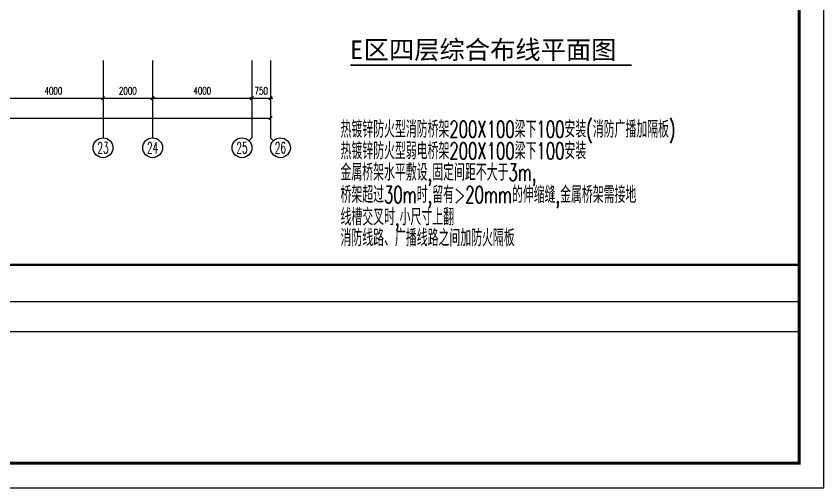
# Model space of a CAD drawing. Extents: x 190999 to 834799, y -200814 to 215286.
# Drawn here: x 802249 to 834799, y -81914 to -62882 of the extents above; entities that cross this region are included whole.
import ezdxf
from ezdxf.enums import TextEntityAlignment as Align

# ---------------------------------------------------------------- set-up
doc = ezdxf.new("R2010")
doc.units = 0
doc.header["$LTSCALE"] = 1000
doc.header["$MEASUREMENT"] = 0
for name, color, linetype in [('AXIS', 3, 'Continuous'), ('AXIS_TEXT', 7, 'Continuous'), ('DIM_SYMB', 3, 'Continuous'), ('EQUIP', 3, 'Continuous'), ('PUB_TEXT', 7, 'Continuous'), ('图框', 189, 'Continuous')]:
    doc.layers.add(name, color=color, linetype=linetype)
doc.styles.add('_TCH_AXIS', font='COMPLEX', dxfattribs={"bigfont": 'GBCBIG'})
doc.styles.add('COMPLEX', font='COMPLEX')
doc.styles.add('DIM_FONT', font='SIMPLEX', dxfattribs={"width": 0.7, "bigfont": 'GBCBIG'})
doc.styles.add('HT', font='simhei.ttf')
doc.styles.add('HZTXT', font='tj-romans1.shx', dxfattribs={"width": 0.6, "bigfont": 'hztxt.shx'})
doc.dimstyles.new('DIMN', dxfattribs={"dimtxt": 300, "dimasz": 100, "dimexe": 250, "dimexo": 300, "dimgap": 150, "dimtad": 1, "dimdec": 0, "dimzin": 0, "dimdsep": 46, "dimtxsty": 'DIM_FONT', "dimblk": 'ARCHTICK', "dimcen": 0.09, "dimclrt": 7, "dimazin": 2, "dimtfac": 1, "dimtdec": 0, "dimtix": 1, "dimtmove": 2, "dimatfit": 3, "dimfxl": 0, "dimtolj": 1, "dimtzin": 0, "dimarcsym": 0})

# ---------------------------------------------------------------- blocks, each defined once
blk = doc.blocks.new('TJAD_TK_A0')
at = {"layer": '图框'}
for p, q in [((2162, 399.3), (973, 399.3)), ((2162, -441.7), (2162, 399.3)), ((2087, 389.3), (2087, -30.7)), ((2099, 389.3), (2099, -30.7))]:
    blk.add_line(p, q, dxfattribs=at)
at = {"layer": '图框', "const_width": 1.2}
blk.add_lwpolyline([(2152, -431.7), (2152, 389.3), (998, 389.3), (998, -431.7)], close=True, dxfattribs=at)
at = {"layer": '图框', "const_width": 1}
blk.add_lwpolyline([(2072, 389.3), (2072, -431.7)], dxfattribs=at)
blk = doc.blocks.new('_ArchTick')
at = {"const_width": 0.5}
blk.add_lwpolyline([(-0.7, -0.7), (0.7, 0.7)], dxfattribs=at)
blk = doc.blocks.new('*D779')
at = {"layer": 'AXIS', "color": 0, "lineweight": -2}
for p, q in [((801749, -64968), (801749, -66443)), ((805749, -64968), (805749, -66443)), ((801749, -66193), (805749, -66193))]:
    blk.add_line(p, q, dxfattribs=at)
at = {"layer": 'Defpoints', "color": 0}
for p in [(801749, -64668), (805749, -64668), (805749, -66193)]:
    blk.add_point(p, dxfattribs=at)
at = {"layer": 'AXIS', "color": 0, "lineweight": -2, "xscale": 100, "yscale": 100, "zscale": 100, "rotation": 180}
blk.add_blockref('_ArchTick', (801749, -66193), dxfattribs=at)
at = {"layer": 'AXIS', "color": 0, "lineweight": -2, "xscale": 100, "yscale": 100, "zscale": 100}
blk.add_blockref('_ArchTick', (805749, -66193), dxfattribs=at)
at = {"layer": 'AXIS', "color": 7, "insert": (803749, -65893), "char_height": 300, "attachment_point": 5, "style": 'DIM_FONT'}
blk.add_mtext('\\A1;4000', dxfattribs=at)
blk = doc.blocks.new('*D780')
at = {"layer": 'AXIS', "color": 0, "lineweight": -2}
for p, q in [((805749, -64968), (805749, -66443)), ((807749, -64968), (807749, -66443)), ((805749, -66193), (807749, -66193))]:
    blk.add_line(p, q, dxfattribs=at)
at = {"layer": 'Defpoints', "color": 0}
for p in [(805749, -64668), (807749, -64668), (807749, -66193)]:
    blk.add_point(p, dxfattribs=at)
at = {"layer": 'AXIS', "color": 0, "lineweight": -2, "xscale": 100, "yscale": 100, "zscale": 100, "rotation": 180}
blk.add_blockref('_ArchTick', (805749, -66193), dxfattribs=at)
at = {"layer": 'AXIS', "color": 0, "lineweight": -2, "xscale": 100, "yscale": 100, "zscale": 100}
blk.add_blockref('_ArchTick', (807749, -66193), dxfattribs=at)
at = {"layer": 'AXIS', "color": 7, "insert": (806749, -65893), "char_height": 300, "attachment_point": 5, "style": 'DIM_FONT'}
blk.add_mtext('\\A1;2000', dxfattribs=at)
blk = doc.blocks.new('*D781')
at = {"layer": 'AXIS', "color": 0, "lineweight": -2}
for p, q in [((807749, -64968), (807749, -66443)), ((811749, -64968), (811749, -66443)), ((807749, -66193), (811749, -66193))]:
    blk.add_line(p, q, dxfattribs=at)
at = {"layer": 'Defpoints', "color": 0}
for p in [(807749, -64668), (811749, -64668), (811749, -66193)]:
    blk.add_point(p, dxfattribs=at)
at = {"layer": 'AXIS', "color": 0, "lineweight": -2, "xscale": 100, "yscale": 100, "zscale": 100, "rotation": 180}
blk.add_blockref('_ArchTick', (807749, -66193), dxfattribs=at)
at = {"layer": 'AXIS', "color": 0, "lineweight": -2, "xscale": 100, "yscale": 100, "zscale": 100}
blk.add_blockref('_ArchTick', (811749, -66193), dxfattribs=at)
at = {"layer": 'AXIS', "color": 7, "insert": (809749, -65893), "char_height": 300, "attachment_point": 5, "style": 'DIM_FONT'}
blk.add_mtext('\\A1;4000', dxfattribs=at)
blk = doc.blocks.new('*D782')
at = {"layer": 'AXIS', "color": 0, "lineweight": -2}
for p, q in [((811749, -64968), (811749, -66443)), ((812499, -64968), (812499, -66443)), ((811749, -66193), (811649, -66193)), ((811749, -66193), (812499, -66193)), ((812499, -66193), (812599, -66193))]:
    blk.add_line(p, q, dxfattribs=at)
at = {"layer": 'Defpoints', "color": 0}
for p in [(811749, -64668), (812499, -64668), (812499, -66193)]:
    blk.add_point(p, dxfattribs=at)
at = {"layer": 'AXIS', "color": 0, "lineweight": -2, "xscale": 100, "yscale": 100, "zscale": 100}
blk.add_blockref('_ArchTick', (811749, -66193), dxfattribs=at)
at = {"layer": 'AXIS', "color": 0, "lineweight": -2, "xscale": 100, "yscale": 100, "zscale": 100, "rotation": 180}
blk.add_blockref('_ArchTick', (812499, -66193), dxfattribs=at)
at = {"layer": 'AXIS', "color": 7, "insert": (812124, -65893), "char_height": 300, "attachment_point": 5, "style": 'DIM_FONT'}
blk.add_mtext('\\A1;750', dxfattribs=at)
blk = doc.blocks.new('*D783')
at = {"layer": 'AXIS', "color": 0, "lineweight": -2}
for p, q in [((772999, -64968), (772999, -67243)), ((812499, -64968), (812499, -67243)), ((772999, -66993), (812499, -66993))]:
    blk.add_line(p, q, dxfattribs=at)
at = {"layer": 'Defpoints', "color": 0}
for p in [(772999, -64668), (812499, -64668), (812499, -66993)]:
    blk.add_point(p, dxfattribs=at)
at = {"layer": 'AXIS', "color": 0, "lineweight": -2, "xscale": 100, "yscale": 100, "zscale": 100, "rotation": 180}
blk.add_blockref('_ArchTick', (772999, -66993), dxfattribs=at)
at = {"layer": 'AXIS', "color": 0, "lineweight": -2, "xscale": 100, "yscale": 100, "zscale": 100}
blk.add_blockref('_ArchTick', (812499, -66993), dxfattribs=at)
at = {"layer": 'AXIS', "color": 7, "insert": (792749, -66693), "char_height": 300, "attachment_point": 5, "style": 'DIM_FONT'}
blk.add_mtext('\\A1;39500', dxfattribs=at)
blk = doc.blocks.new('_AXISO')
blk.add_circle((0, 0), 0.5)
at = {"layer": 'AXIS_TEXT', "style": 'COMPLEX', "width": 1.041667}
blk.add_attdef('A', text='', height=0.56, dxfattribs=at).set_placement((-0.25, -0.28), (0.25, -0.28), align=Align.FIT)

msp = doc.modelspace()

# ---------------------------------------------------------------- linework, layer by layer
at = {"layer": 'AXIS'}
for p, q in [((805748.5, -64667.8), (805748.5, -67792.8)), ((807748.5, -64667.8), (807748.5, -67792.8)), ((811748.5, -64667.8), (811748.5, -67792.8)), ((812498.5, -64667.8), (812498.5, -67792.8)), ((811631.4, -67910), (811748.5, -67792.8)), ((812615.7, -67910), (812498.5, -67792.8))]:
    msp.add_line(p, q, dxfattribs=at)
at = {"layer": 'DIM_SYMB', "const_width": 70}
msp.add_lwpolyline([(815713.7, -64861.4), (827050.5, -64861.4)], dxfattribs=at)

# ---------------------------------------------------------------- block references
at = {"layer": 'AXIS'}
ref = msp.add_blockref('_AXISO', (805748.5, -68192.8), dxfattribs=dict(at, xscale=800, yscale=800, zscale=800))
ref.add_attrib('A', '23', dxfattribs={"layer": 'AXIS_TEXT', "height": 452.55, "style": '_TCH_AXIS', "width": 0.617647}).set_placement((805522.3, -68419.1), (805974.8, -68419.1), align=Align.FIT)
ref = msp.add_blockref('_AXISO', (807748.5, -68192.8), dxfattribs=dict(at, xscale=800, yscale=800, zscale=800))
ref.add_attrib('A', '24', dxfattribs={"layer": 'AXIS_TEXT', "height": 452.55, "style": '_TCH_AXIS', "width": 0.583333}).set_placement((807522.3, -68419.1), (807974.8, -68419.1), align=Align.FIT)
ref = msp.add_blockref('_AXISO', (811348.5, -68192.8), dxfattribs=dict(at, xscale=800, yscale=800, zscale=800))
ref.add_attrib('A', '25', dxfattribs={"layer": 'AXIS_TEXT', "height": 452.55, "style": '_TCH_AXIS', "width": 0.617647}).set_placement((811122.3, -68419.1), (811574.8, -68419.1), align=Align.FIT)
ref = msp.add_blockref('_AXISO', (812898.5, -68192.8), dxfattribs=dict(at, xscale=800, yscale=800, zscale=800))
ref.add_attrib('A', '26', dxfattribs={"layer": 'AXIS_TEXT', "height": 452.55, "style": '_TCH_AXIS', "width": 0.617647}).set_placement((812672.3, -68419.1), (813124.8, -68419.1), align=Align.FIT)
at = {"layer": '图框', "xscale": 100, "yscale": 100, "zscale": 100, "rotation": 270}
msp.add_blockref('TJAD_TK_A0', (794868.8, 134286.5), dxfattribs=at)

# ---------------------------------------------------------------- texts
at = {"layer": 'EQUIP', "style": 'HZTXT', "width": 0.65}
for s, p in [('热镀锌防火型消防桥架200X100梁下100安装(消防广播加隔板)', (815320.1, -67785.2)), ('热镀锌防火型弱电桥架200X100梁下100安装', (815320.1, -68657.8)), ('金属桥架水平敷设,固定间距不大于3m,', (815320.1, -69521.5)), ('桥架超过30m时,留有>20mm的伸缩缝,金属桥架需接地', (815320.1, -70422.9)), ('线槽交叉时,小尺寸上翻', (815320.1, -71323.3)), ('消防线路、广播线路之间加防火隔板', (815320.1, -72164.1))]:
    msp.add_text(s, height=675, dxfattribs=at).set_placement(p)
at = {"layer": 'PUB_TEXT', "style": 'HT'}
for s, height, p in [('区四层综合布线平面图', 746.84, (816253.8, -64611.7)), ('E', 746.8, (815713.7, -64611.7))]:
    msp.add_text(s, height=height, dxfattribs=at).set_placement(p)

# ---------------------------------------------------------------- dimensions: what is measured, and where the dimension line sits
at = {"layer": 'AXIS'}
for p1, p2, distance, picture, middle in [((772998.5, -64667.8), (812498.5, -64667.8), -2325, '*D783', (792748.5, -66692.8)), ((801748.5, -64667.8), (805748.5, -64667.8), -1525, '*D779', (803748.5, -65892.8)), ((805748.5, -64667.8), (807748.5, -64667.8), -1525, '*D780', (806748.5, -65892.8)), ((807748.5, -64667.8), (811748.5, -64667.8), -1525, '*D781', (809748.5, -65892.8)), ((811748.5, -64667.8), (812498.5, -64667.8), -1525, '*D782', (812123.5, -65892.8))]:
    dim = msp.add_aligned_dim(p1=p1, p2=p2, distance=distance, dimstyle='DIMN', dxfattribs=at)
    dim.commit()
    dim.dimension.update_dxf_attribs({"geometry": picture, "text_midpoint": middle})

doc.saveas('drawing.dxf')
